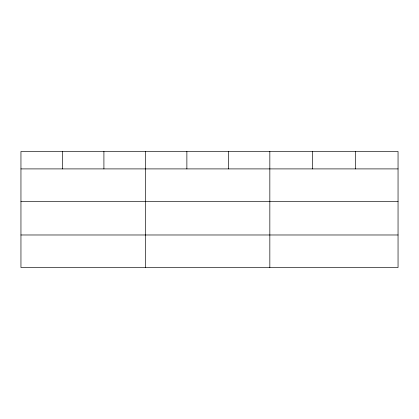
<?xml version="1.0" encoding="UTF-8"?>
<svg xmlns="http://www.w3.org/2000/svg" width="419" height="419" viewBox="0 0 419 419"><rect width="100%" height="100%" fill="white"/><g stroke="black" fill="none" stroke-linecap="round" stroke-linejoin="round"><path stroke-width="0.63" d="M398.05 201.45L398.05 151.474L20.95 151.474L20.95 267.526L398.05 267.526L398.05 201.45L20.95 201.45M20.95 168.904L398.05 168.904M20.95 234.98L398.05 234.98M355.312 151.474L355.312 168.904M312.574 151.474L312.574 168.904M269.836 151.474L269.836 267.526M228.355 151.474L228.355 168.904M186.874 151.474L186.874 168.904M145.393 151.474L145.393 267.526M103.912 151.474L103.912 168.904M62.431 151.474L62.431 168.904"/></g></svg>
